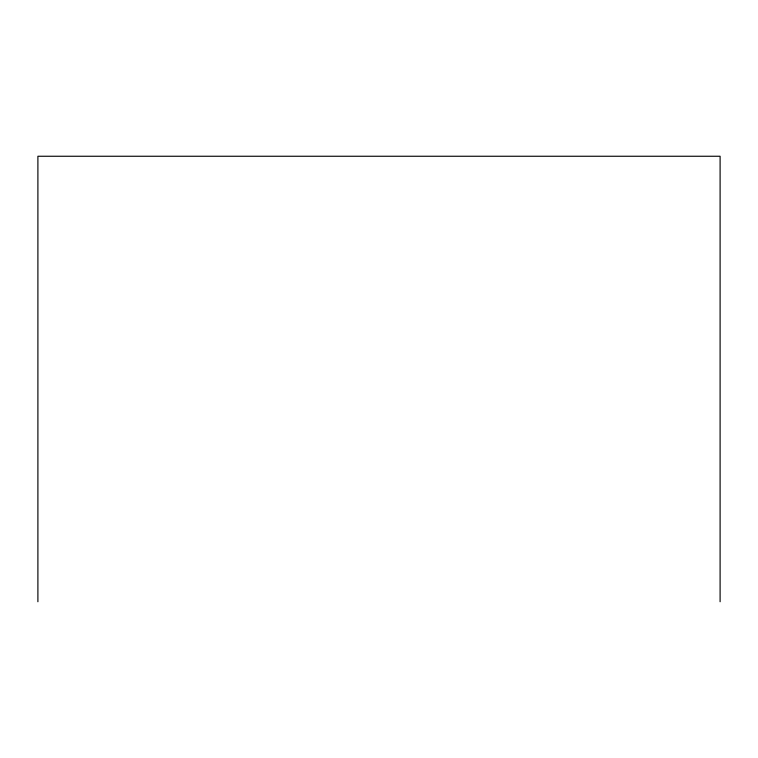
<?xml version="1.0" encoding="UTF-8"?>
<svg xmlns="http://www.w3.org/2000/svg" width="758" height="758" viewBox="0 0 758 758"><rect width="100%" height="100%" fill="white"/><g stroke="black" fill="none" stroke-linecap="round" stroke-linejoin="round"><path stroke-width="1.14" d="M720.1 601.748L720.1 156.252L37.9 156.252L37.9 601.748"/></g></svg>
